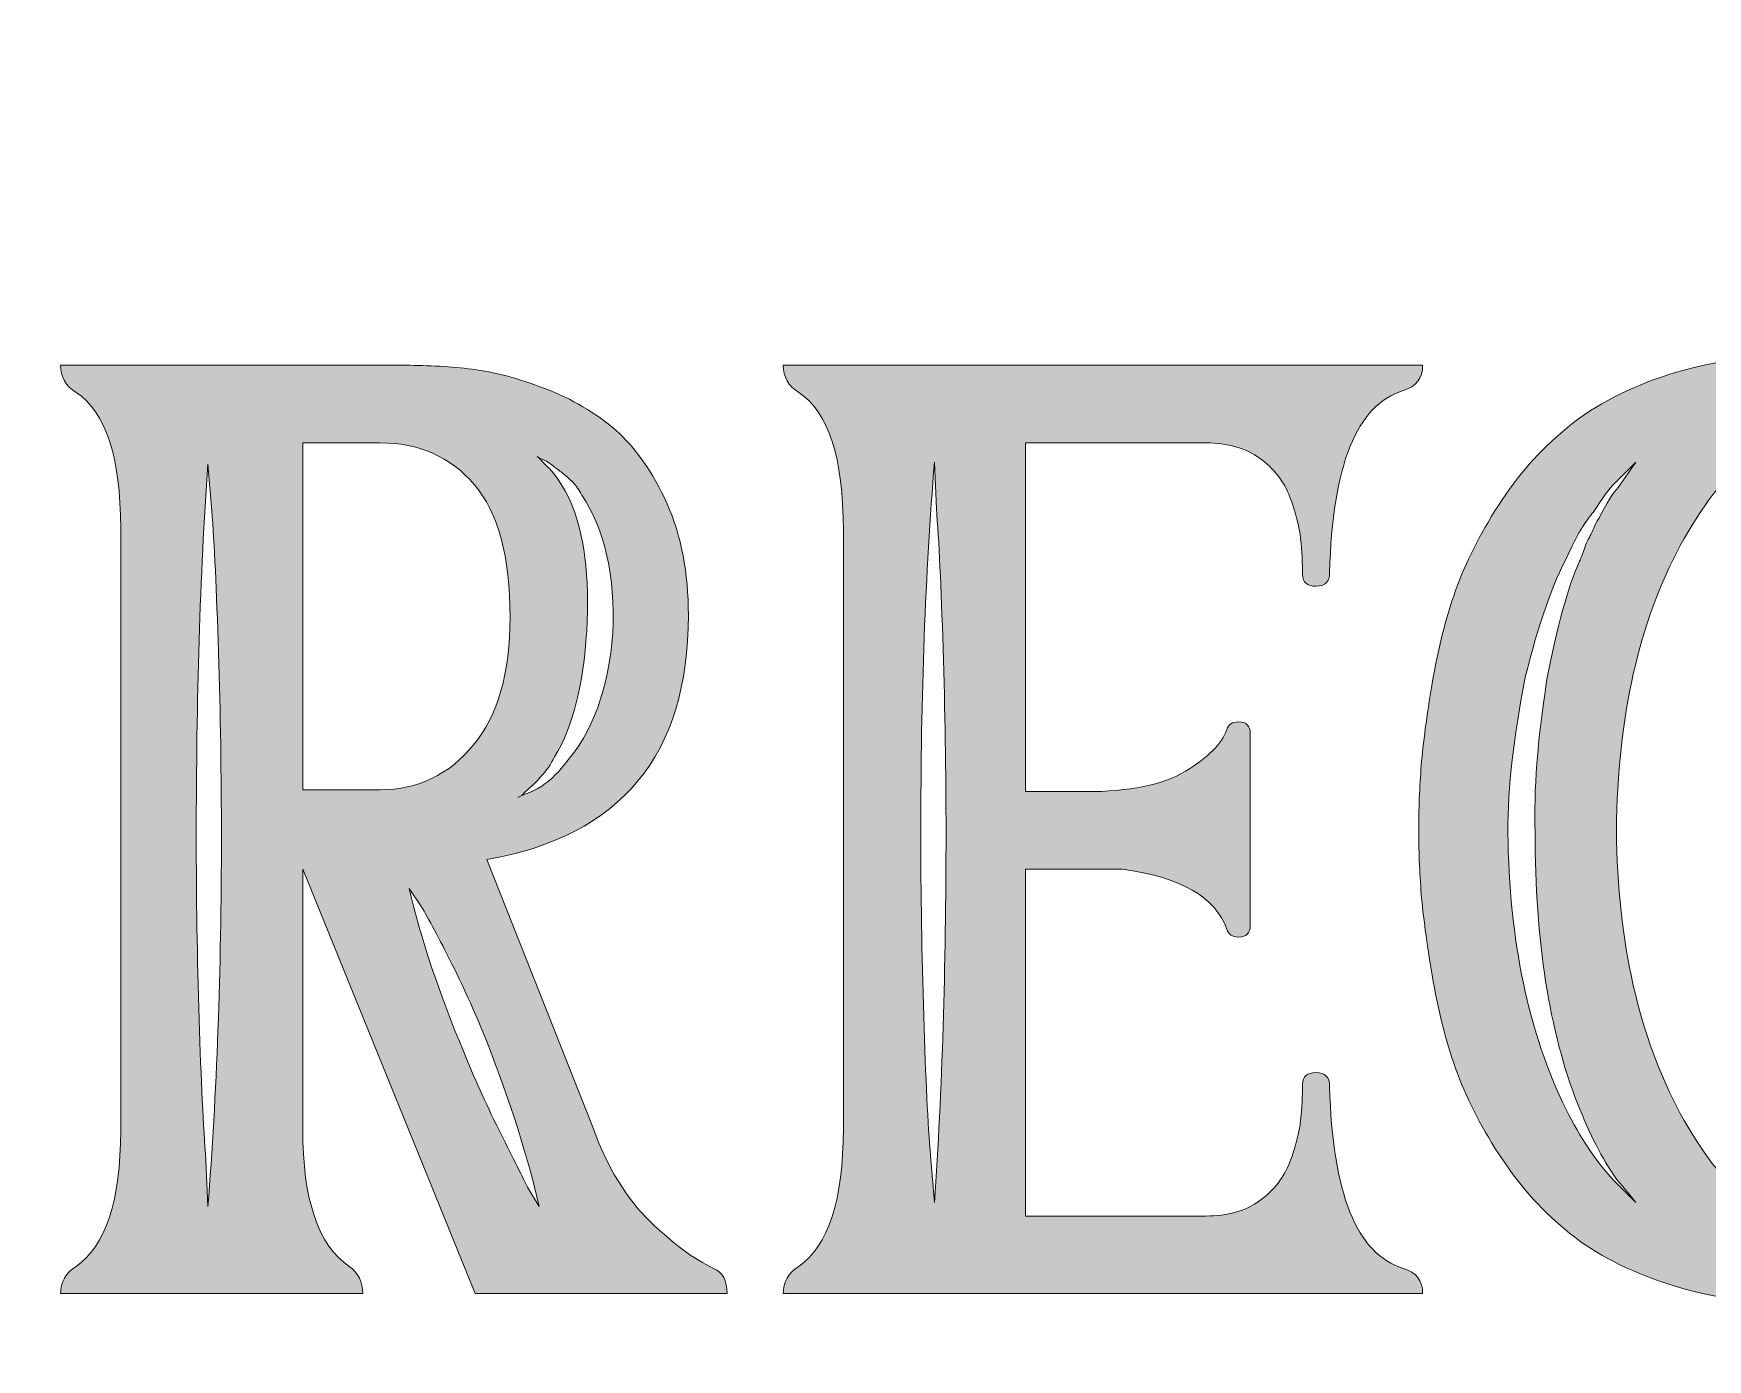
# Model space of a CAD drawing. Extents: x 68 to 882, y -1074 to 317.
# Drawn here: x 308.9 to 480.8, y -707.9 to -571.8 of the extents above; entities that cross this region are included whole.
import ezdxf

# ---------------------------------------------------------------- set-up
doc = ezdxf.new("R2010")
doc.units = 0
doc.header["$MEASUREMENT"] = 0
doc.layers.add('Layer 1', color=7, linetype='Continuous', lineweight=0)

# ---------------------------------------------------------------- blocks, each defined once
blk = doc.blocks.new('Block_7')
at = {"layer": 'Layer 1', "true_color": 0x000000, "transparency": 33554687}
h = blk.add_hatch(color=18, dxfattribs=at)
h.dxf.hatch_style = 2
edge = h.paths.add_edge_path()
edge.add_spline(control_points=[(471.63, -618.34), (471.63, -618.34), (473.42, -615.75), (473.42, -615.75), (472.89, -616.29), (472.16, -617.02), (471.23, -617.94), (470.7, -618.47), (469.97, -619.47), (469.04, -620.93), (468.91, -621.06), (468.68, -621.36), (468.35, -621.82), (468.01, -622.29), (467.78, -622.65), (467.65, -622.92), (467.52, -623.05), (467.12, -623.84), (466.46, -625.3), (464.87, -628.22), (463.41, -632.4), (462.08, -637.83), (460.89, -643.8), (460.29, -649.11), (460.29, -653.75), (460.42, -664.89), (462.41, -674.37), (466.26, -682.19), (467.72, -685.11), (469.37, -687.56), (471.23, -689.55), (471.23, -689.55), (473.42, -691.74), (473.42, -691.74), (473.02, -691.21), (472.36, -690.41), (471.43, -689.35), (469.97, -687.23), (468.65, -684.65), (467.45, -681.59), (464.53, -674.17), (463.08, -664.89), (463.08, -653.75), (462.94, -649.5), (463.34, -644.33), (464.27, -638.23), (465.33, -632.66), (466.46, -628.55), (467.65, -625.9), (467.78, -625.64), (467.95, -625.2), (468.15, -624.61), (468.35, -624.01), (468.51, -623.65), (468.65, -623.51), (468.78, -623.25), (468.94, -622.88), (469.14, -622.42), (469.34, -621.96), (469.51, -621.66), (469.64, -621.52), (470.44, -619.93), (471.1, -618.87), (471.63, -618.34)], knot_values=[0, 0, 0, 0, 1, 1, 1, 2, 2, 2, 3, 3, 3, 4, 4, 4, 5, 5, 5, 6, 6, 6, 7, 7, 7, 8, 8, 8, 9, 9, 9, 10, 10, 10, 11, 11, 11, 12, 12, 12, 13, 13, 13, 14, 14, 14, 15, 15, 15, 16, 16, 16, 17, 17, 17, 18, 18, 18, 19, 19, 19, 20, 20, 20, 21, 21, 21, 21], degree=3, periodic=0)
edge = h.paths.add_edge_path()
edge.add_spline(control_points=[(492.32, -612.57), (487.01, -612.57), (482.24, -616.48), (477.99, -624.31), (473.75, -632.13), (471.56, -641.88), (471.43, -653.55), (471.56, -665.08), (473.75, -674.77), (477.99, -682.59), (482.24, -690.41), (487.01, -694.32), (492.32, -694.32), (497.22, -694.32), (501.6, -691.74), (505.44, -686.57), (509.29, -681.39), (511.48, -676.82), (512.01, -672.84), (512.14, -672.18), (512.6, -671.85), (513.4, -671.85), (514.2, -671.85), (514.59, -672.24), (514.59, -673.04), (514.33, -675.3), (513.76, -677.81), (512.9, -680.6), (512.04, -683.38), (510.75, -686.5), (509.02, -689.95), (507.3, -693.4), (504.78, -696.28), (501.47, -698.6), (498.15, -700.92), (494.37, -702.08), (490.13, -702.08), (485.22, -702.08), (480.74, -701.42), (476.7, -700.09), (472.65, -698.77), (469.31, -697.04), (466.66, -694.92), (464, -692.8), (461.68, -690.25), (459.69, -687.26), (457.71, -684.28), (456.18, -681.36), (455.12, -678.51), (454.06, -675.66), (453.23, -672.51), (452.63, -669.06), (452.04, -665.62), (451.64, -662.77), (451.44, -660.51), (451.24, -658.26), (451.14, -655.93), (451.14, -653.55), (451.14, -653.55), (451.14, -653.35), (451.14, -653.35), (451.14, -650.96), (451.24, -648.64), (451.44, -646.39), (451.64, -644.13), (452.04, -641.28), (452.63, -637.83), (453.23, -634.39), (454.06, -631.24), (455.12, -628.39), (456.18, -625.54), (457.71, -622.62), (459.69, -619.63), (461.68, -616.65), (464, -614.1), (466.66, -611.98), (469.31, -609.86), (472.65, -608.13), (476.7, -606.8), (480.74, -605.48), (485.22, -604.81), (490.13, -604.81), (492.65, -604.81), (494.97, -605.15), (497.09, -605.81), (499.21, -606.47), (500.93, -607.27), (502.26, -608.2), (503.58, -609.13), (504.75, -610.05), (505.74, -610.98), (506.74, -611.91), (507.5, -612.71), (508.03, -613.37), (508.56, -614.03), (508.89, -614.36), (509.02, -614.36), (509.29, -614.36), (509.79, -613.47), (510.52, -611.68), (511.24, -609.89), (511.74, -608.26), (512.01, -606.8), (512.14, -606.14), (512.6, -605.81), (513.4, -605.81), (514.2, -605.81), (514.59, -606.14), (514.59, -606.8), (514.59, -606.8), (514.59, -633.86), (514.59, -633.86), (514.59, -634.65), (514.2, -635.05), (513.4, -635.05), (512.6, -635.05), (512.21, -634.78), (512.21, -634.25), (511.68, -630.14), (509.52, -625.5), (505.74, -620.33), (501.96, -615.16), (497.49, -612.57), (492.32, -612.57)], knot_values=[0, 0, 0, 0, 1, 1, 1, 2, 2, 2, 3, 3, 3, 4, 4, 4, 5, 5, 5, 6, 6, 6, 7, 7, 7, 8, 8, 8, 9, 9, 9, 10, 10, 10, 11, 11, 11, 12, 12, 12, 13, 13, 13, 14, 14, 14, 15, 15, 15, 16, 16, 16, 17, 17, 17, 18, 18, 18, 19, 19, 19, 20, 20, 20, 21, 21, 21, 22, 22, 22, 23, 23, 23, 24, 24, 24, 25, 25, 25, 26, 26, 26, 27, 27, 27, 28, 28, 28, 29, 29, 29, 30, 30, 30, 31, 31, 31, 32, 32, 32, 33, 33, 33, 34, 34, 34, 35, 35, 35, 36, 36, 36, 37, 37, 37, 38, 38, 38, 39, 39, 39, 40, 40, 40, 41, 41, 41, 41], degree=3, periodic=0)
h = blk.add_hatch(color=18, dxfattribs=at)
h.dxf.hatch_style = 2
edge = h.paths.add_edge_path()
edge.add_spline(control_points=[(359.85, -649.17), (359.58, -649.44), (359.32, -649.7), (359.05, -649.97), (359.05, -649.97), (358.65, -650.17), (358.65, -650.17), (358.92, -650.04), (359.22, -649.9), (359.55, -649.77), (359.88, -649.64), (360.25, -649.47), (360.64, -649.27), (361.04, -649.07), (361.5, -648.74), (362.04, -648.28), (362.56, -647.81), (363.03, -647.32), (363.43, -646.78), (366.34, -643.47), (368, -638.96), (368.4, -633.26), (368.66, -627.43), (367.61, -622.72), (365.22, -619.14), (364.95, -618.61), (364.65, -618.18), (364.32, -617.84), (363.99, -617.51), (363.66, -617.22), (363.33, -616.95), (363, -616.68), (362.7, -616.45), (362.43, -616.25), (362.17, -616.05), (361.94, -615.89), (361.74, -615.75), (361.54, -615.62), (361.34, -615.52), (361.14, -615.46), (360.94, -615.39), (360.77, -615.29), (360.64, -615.16), (360.91, -615.43), (361.3, -615.82), (361.84, -616.35), (362.63, -617.15), (363.36, -618.28), (364.02, -619.73), (365.48, -623.05), (366.04, -627.49), (365.72, -633.06), (365.38, -638.63), (364.29, -642.94), (362.43, -645.99), (362.04, -646.78), (361.57, -647.45), (361.04, -647.98), (360.51, -648.64), (360.11, -649.04), (359.85, -649.17)], knot_values=[0, 0, 0, 0, 1, 1, 1, 2, 2, 2, 3, 3, 3, 4, 4, 4, 5, 5, 5, 6, 6, 6, 7, 7, 7, 8, 8, 8, 9, 9, 9, 10, 10, 10, 11, 11, 11, 12, 12, 12, 13, 13, 13, 14, 14, 14, 15, 15, 15, 16, 16, 16, 17, 17, 17, 18, 18, 18, 19, 19, 19, 20, 20, 20, 20], degree=3, periodic=0)
edge = h.paths.add_edge_path()
edge.add_spline(control_points=[(360.84, -692.14), (359.65, -686.96), (357.86, -681.33), (355.47, -675.23), (354.41, -672.58), (353.21, -669.93), (351.89, -667.27), (350.56, -664.62), (349.5, -662.63), (348.71, -661.3), (348.71, -661.3), (347.51, -659.51), (347.51, -659.51), (348.71, -664.69), (350.56, -670.26), (353.08, -676.22), (354.14, -678.88), (355.34, -681.53), (356.66, -684.18), (357.99, -686.83), (358.98, -688.82), (359.65, -690.15), (359.65, -690.15), (360.84, -692.14), (360.84, -692.14)], knot_values=[0, 0, 0, 0, 1, 1, 1, 2, 2, 2, 3, 3, 3, 4, 4, 4, 5, 5, 5, 6, 6, 6, 7, 7, 7, 8, 8, 8, 8], degree=3, periodic=0)
edge = h.paths.add_edge_path()
edge.add_spline(control_points=[(336.57, -613.77), (336.57, -613.77), (336.57, -649.37), (336.57, -649.37), (336.57, -649.37), (344.53, -649.37), (344.53, -649.37), (348.38, -649.37), (351.56, -647.85), (354.08, -644.8), (356.6, -641.75), (357.86, -637.37), (357.86, -631.67), (357.86, -625.44), (356.63, -620.9), (354.18, -618.04), (351.72, -615.19), (348.51, -613.77), (344.53, -613.77), (344.53, -613.77), (336.57, -613.77), (336.57, -613.77)], knot_values=[0, 0, 0, 0, 1, 1, 1, 2, 2, 2, 3, 3, 3, 4, 4, 4, 5, 5, 5, 6, 6, 6, 7, 7, 7, 7], degree=3, periodic=0)
edge = h.paths.add_edge_path()
edge.add_spline(control_points=[(326.83, -692.14), (327.75, -680.73), (328.22, -668.07), (328.22, -654.14), (328.22, -647.91), (328.12, -641.61), (327.92, -635.25), (327.72, -628.88), (327.49, -624.04), (327.23, -620.73), (327.23, -620.73), (326.83, -615.95), (326.83, -615.95), (326.03, -627.36), (325.64, -640.09), (325.64, -654.14), (325.64, -660.38), (325.73, -666.64), (325.93, -672.94), (326.13, -679.24), (326.36, -684.05), (326.63, -687.36), (326.63, -687.36), (326.83, -692.14), (326.83, -692.14)], knot_values=[0, 0, 0, 0, 1, 1, 1, 2, 2, 2, 3, 3, 3, 4, 4, 4, 5, 5, 5, 6, 6, 6, 7, 7, 7, 8, 8, 8, 8], degree=3, periodic=0)
edge = h.paths.add_edge_path()
edge.add_spline(control_points=[(354.28, -701.09), (354.28, -701.09), (336.57, -657.53), (336.57, -657.53), (336.57, -657.53), (336.57, -684.18), (336.57, -684.18), (336.57, -691.47), (338.17, -696.18), (341.35, -698.3), (342.28, -698.97), (342.74, -699.89), (342.74, -701.09), (342.74, -701.09), (311.71, -701.09), (311.71, -701.09), (311.71, -699.89), (312.24, -698.97), (313.3, -698.3), (316.35, -696.18), (317.88, -691.54), (317.88, -684.38), (317.88, -684.38), (317.88, -622.52), (317.88, -622.52), (317.88, -615.23), (316.35, -610.58), (313.3, -608.59), (312.24, -607.93), (311.71, -607), (311.71, -605.81), (311.71, -605.81), (347.12, -605.81), (347.12, -605.81), (349.5, -605.81), (351.79, -605.94), (353.98, -606.21), (356.17, -606.47), (358.65, -607.14), (361.44, -608.2), (364.22, -609.26), (366.64, -610.68), (368.7, -612.47), (370.75, -614.26), (372.51, -616.78), (373.97, -620.03), (375.43, -623.28), (376.16, -627.09), (376.16, -631.47), (376.16, -645.79), (369.26, -654.14), (355.47, -656.53), (355.47, -656.53), (366.41, -684.18), (366.41, -684.18), (367.87, -688.16), (369.79, -691.31), (372.18, -693.63), (374.57, -695.95), (376.75, -697.57), (378.74, -698.5), (379.67, -698.9), (380.14, -699.76), (380.14, -701.09), (380.14, -701.09), (354.28, -701.09), (354.28, -701.09)], knot_values=[0, 0, 0, 0, 1, 1, 1, 2, 2, 2, 3, 3, 3, 4, 4, 4, 5, 5, 5, 6, 6, 6, 7, 7, 7, 8, 8, 8, 9, 9, 9, 10, 10, 10, 11, 11, 11, 12, 12, 12, 13, 13, 13, 14, 14, 14, 15, 15, 15, 16, 16, 16, 17, 17, 17, 18, 18, 18, 19, 19, 19, 20, 20, 20, 21, 21, 21, 22, 22, 22, 22], degree=3, periodic=0)
h = blk.add_hatch(color=18, dxfattribs=at)
h.dxf.hatch_style = 2
edge = h.paths.add_edge_path()
edge.add_spline(control_points=[(401.42, -691.74), (402.21, -680.33), (402.61, -667.67), (402.61, -653.75), (402.61, -647.52), (402.51, -641.21), (402.31, -634.85), (402.11, -628.48), (401.88, -623.71), (401.62, -620.53), (401.62, -620.53), (401.42, -615.75), (401.42, -615.75), (400.49, -627.03), (400.02, -639.69), (400.02, -653.75), (400.02, -659.98), (400.12, -666.28), (400.32, -672.64), (400.52, -679.01), (400.75, -683.78), (401.02, -686.96), (401.02, -686.96), (401.42, -691.74), (401.42, -691.74)], knot_values=[0, 0, 0, 0, 1, 1, 1, 2, 2, 2, 3, 3, 3, 4, 4, 4, 5, 5, 5, 6, 6, 6, 7, 7, 7, 8, 8, 8, 8], degree=3, periodic=0)
edge = h.paths.add_edge_path()
edge.add_spline(control_points=[(429.26, -613.77), (429.26, -613.77), (410.77, -613.77), (410.77, -613.77), (410.77, -613.77), (410.77, -649.57), (410.77, -649.57), (410.77, -649.57), (416.93, -649.57), (416.93, -649.57), (421.44, -649.57), (424.85, -648.87), (427.18, -647.48), (429.49, -646.09), (430.92, -644.66), (431.45, -643.2), (431.58, -642.68), (431.98, -642.41), (432.65, -642.41), (433.44, -642.41), (433.84, -642.81), (433.84, -643.6), (433.84, -643.6), (433.84, -663.29), (433.84, -663.29), (433.84, -664.09), (433.44, -664.49), (432.65, -664.49), (431.98, -664.49), (431.58, -664.22), (431.45, -663.69), (430.26, -660.38), (426.68, -658.32), (420.71, -657.53), (420.71, -657.53), (410.77, -657.53), (410.77, -657.53), (410.77, -657.53), (410.77, -693.13), (410.77, -693.13), (410.77, -693.13), (429.26, -693.13), (429.26, -693.13), (431.52, -693.13), (433.37, -692.6), (434.83, -691.54), (436.29, -690.48), (437.32, -689.15), (437.92, -687.56), (438.51, -685.97), (438.88, -684.55), (439.01, -683.28), (439.14, -682.03), (439.21, -680.8), (439.21, -679.6), (439.21, -678.81), (439.67, -678.41), (440.6, -678.41), (441.53, -678.41), (441.99, -678.88), (441.99, -679.8), (442.26, -690.81), (444.78, -697.04), (449.55, -698.5), (450.88, -698.9), (451.54, -699.76), (451.54, -701.09), (451.54, -701.09), (385.9, -701.09), (385.9, -701.09), (385.9, -699.89), (386.43, -698.97), (387.49, -698.3), (390.54, -696.18), (392.07, -691.47), (392.07, -684.18), (392.07, -684.18), (392.07, -622.72), (392.07, -622.72), (392.07, -615.29), (390.54, -610.58), (387.49, -608.59), (386.43, -607.93), (385.9, -607), (385.9, -605.81), (385.9, -605.81), (451.54, -605.81), (451.54, -605.81), (451.54, -607.14), (450.88, -608), (449.55, -608.4), (444.78, -609.86), (442.26, -616.09), (441.99, -627.09), (441.99, -628.02), (441.53, -628.48), (440.6, -628.48), (439.67, -628.48), (439.21, -628.09), (439.21, -627.29), (439.21, -626.1), (439.14, -624.87), (439.01, -623.61), (438.88, -622.35), (438.51, -620.93), (437.92, -619.33), (437.32, -617.74), (436.29, -616.42), (434.83, -615.36), (433.37, -614.3), (431.52, -613.77), (429.26, -613.77)], knot_values=[0, 0, 0, 0, 1, 1, 1, 2, 2, 2, 3, 3, 3, 4, 4, 4, 5, 5, 5, 6, 6, 6, 7, 7, 7, 8, 8, 8, 9, 9, 9, 10, 10, 10, 11, 11, 11, 12, 12, 12, 13, 13, 13, 14, 14, 14, 15, 15, 15, 16, 16, 16, 17, 17, 17, 18, 18, 18, 19, 19, 19, 20, 20, 20, 21, 21, 21, 22, 22, 22, 23, 23, 23, 24, 24, 24, 25, 25, 25, 26, 26, 26, 27, 27, 27, 28, 28, 28, 29, 29, 29, 30, 30, 30, 31, 31, 31, 32, 32, 32, 33, 33, 33, 34, 34, 34, 35, 35, 35, 36, 36, 36, 37, 37, 37, 37], degree=3, periodic=0)
at = {"layer": 'Layer 1'}
for points, knots in [([(492.32, -612.57), (487.01, -612.57), (482.24, -616.48), (477.99, -624.31), (473.75, -632.13), (471.56, -641.88), (471.43, -653.55), (471.56, -665.08), (473.75, -674.77), (477.99, -682.59), (482.24, -690.41), (487.01, -694.32), (492.32, -694.32), (497.22, -694.32), (501.6, -691.74), (505.44, -686.57), (509.29, -681.39), (511.48, -676.82), (512.01, -672.84), (512.14, -672.18), (512.6, -671.85), (513.4, -671.85), (514.2, -671.85), (514.59, -672.24), (514.59, -673.04), (514.33, -675.3), (513.76, -677.81), (512.9, -680.6), (512.04, -683.38), (510.75, -686.5), (509.02, -689.95), (507.3, -693.4), (504.78, -696.28), (501.47, -698.6), (498.15, -700.92), (494.37, -702.08), (490.13, -702.08), (485.22, -702.08), (480.74, -701.42), (476.7, -700.09), (472.65, -698.77), (469.31, -697.04), (466.66, -694.92), (464, -692.8), (461.68, -690.25), (459.69, -687.26), (457.71, -684.28), (456.18, -681.36), (455.12, -678.51), (454.06, -675.66), (453.23, -672.51), (452.63, -669.06), (452.04, -665.62), (451.64, -662.77), (451.44, -660.51), (451.24, -658.26), (451.14, -655.93), (451.14, -653.55), (451.14, -653.55), (451.14, -653.35), (451.14, -653.35), (451.14, -650.96), (451.24, -648.64), (451.44, -646.39), (451.64, -644.13), (452.04, -641.28), (452.63, -637.83), (453.23, -634.39), (454.06, -631.24), (455.12, -628.39), (456.18, -625.54), (457.71, -622.62), (459.69, -619.63), (461.68, -616.65), (464, -614.1), (466.66, -611.98), (469.31, -609.86), (472.65, -608.13), (476.7, -606.8), (480.74, -605.48), (485.22, -604.81), (490.13, -604.81), (492.65, -604.81), (494.97, -605.15), (497.09, -605.81), (499.21, -606.47), (500.93, -607.27), (502.26, -608.2), (503.58, -609.13), (504.75, -610.05), (505.74, -610.98), (506.74, -611.91), (507.5, -612.71), (508.03, -613.37), (508.56, -614.03), (508.89, -614.36), (509.02, -614.36), (509.29, -614.36), (509.79, -613.47), (510.52, -611.68), (511.24, -609.89), (511.74, -608.26), (512.01, -606.8), (512.14, -606.14), (512.6, -605.81), (513.4, -605.81), (514.2, -605.81), (514.59, -606.14), (514.59, -606.8), (514.59, -606.8), (514.59, -633.86), (514.59, -633.86), (514.59, -634.65), (514.2, -635.05), (513.4, -635.05), (512.6, -635.05), (512.21, -634.78), (512.21, -634.25), (511.68, -630.14), (509.52, -625.5), (505.74, -620.33), (501.96, -615.16), (497.49, -612.57), (492.32, -612.57)], [0, 0, 0, 0, 1, 1, 1, 2, 2, 2, 3, 3, 3, 4, 4, 4, 5, 5, 5, 6, 6, 6, 7, 7, 7, 8, 8, 8, 9, 9, 9, 10, 10, 10, 11, 11, 11, 12, 12, 12, 13, 13, 13, 14, 14, 14, 15, 15, 15, 16, 16, 16, 17, 17, 17, 18, 18, 18, 19, 19, 19, 20, 20, 20, 21, 21, 21, 22, 22, 22, 23, 23, 23, 24, 24, 24, 25, 25, 25, 26, 26, 26, 27, 27, 27, 28, 28, 28, 29, 29, 29, 30, 30, 30, 31, 31, 31, 32, 32, 32, 33, 33, 33, 34, 34, 34, 35, 35, 35, 36, 36, 36, 37, 37, 37, 38, 38, 38, 39, 39, 39, 40, 40, 40, 41, 41, 41, 41]), ([(354.28, -701.09), (354.28, -701.09), (336.57, -657.53), (336.57, -657.53), (336.57, -657.53), (336.57, -684.18), (336.57, -684.18), (336.57, -691.47), (338.17, -696.18), (341.35, -698.3), (342.28, -698.97), (342.74, -699.89), (342.74, -701.09), (342.74, -701.09), (311.71, -701.09), (311.71, -701.09), (311.71, -699.89), (312.24, -698.97), (313.3, -698.3), (316.35, -696.18), (317.88, -691.54), (317.88, -684.38), (317.88, -684.38), (317.88, -622.52), (317.88, -622.52), (317.88, -615.23), (316.35, -610.58), (313.3, -608.59), (312.24, -607.93), (311.71, -607), (311.71, -605.81), (311.71, -605.81), (347.12, -605.81), (347.12, -605.81), (349.5, -605.81), (351.79, -605.94), (353.98, -606.21), (356.17, -606.47), (358.65, -607.14), (361.44, -608.2), (364.22, -609.26), (366.64, -610.68), (368.7, -612.47), (370.75, -614.26), (372.51, -616.78), (373.97, -620.03), (375.43, -623.28), (376.16, -627.09), (376.16, -631.47), (376.16, -645.79), (369.26, -654.14), (355.47, -656.53), (355.47, -656.53), (366.41, -684.18), (366.41, -684.18), (367.87, -688.16), (369.79, -691.31), (372.18, -693.63), (374.57, -695.95), (376.75, -697.57), (378.74, -698.5), (379.67, -698.9), (380.14, -699.76), (380.14, -701.09), (380.14, -701.09), (354.28, -701.09), (354.28, -701.09)], [0, 0, 0, 0, 1, 1, 1, 2, 2, 2, 3, 3, 3, 4, 4, 4, 5, 5, 5, 6, 6, 6, 7, 7, 7, 8, 8, 8, 9, 9, 9, 10, 10, 10, 11, 11, 11, 12, 12, 12, 13, 13, 13, 14, 14, 14, 15, 15, 15, 16, 16, 16, 17, 17, 17, 18, 18, 18, 19, 19, 19, 20, 20, 20, 21, 21, 21, 22, 22, 22, 22]), ([(429.26, -613.77), (429.26, -613.77), (410.77, -613.77), (410.77, -613.77), (410.77, -613.77), (410.77, -649.57), (410.77, -649.57), (410.77, -649.57), (416.93, -649.57), (416.93, -649.57), (421.44, -649.57), (424.85, -648.87), (427.18, -647.48), (429.49, -646.09), (430.92, -644.66), (431.45, -643.2), (431.58, -642.68), (431.98, -642.41), (432.65, -642.41), (433.44, -642.41), (433.84, -642.81), (433.84, -643.6), (433.84, -643.6), (433.84, -663.29), (433.84, -663.29), (433.84, -664.09), (433.44, -664.49), (432.65, -664.49), (431.98, -664.49), (431.58, -664.22), (431.45, -663.69), (430.26, -660.38), (426.68, -658.32), (420.71, -657.53), (420.71, -657.53), (410.77, -657.53), (410.77, -657.53), (410.77, -657.53), (410.77, -693.13), (410.77, -693.13), (410.77, -693.13), (429.26, -693.13), (429.26, -693.13), (431.52, -693.13), (433.37, -692.6), (434.83, -691.54), (436.29, -690.48), (437.32, -689.15), (437.92, -687.56), (438.51, -685.97), (438.88, -684.55), (439.01, -683.28), (439.14, -682.03), (439.21, -680.8), (439.21, -679.6), (439.21, -678.81), (439.67, -678.41), (440.6, -678.41), (441.53, -678.41), (441.99, -678.88), (441.99, -679.8), (442.26, -690.81), (444.78, -697.04), (449.55, -698.5), (450.88, -698.9), (451.54, -699.76), (451.54, -701.09), (451.54, -701.09), (385.9, -701.09), (385.9, -701.09), (385.9, -699.89), (386.43, -698.97), (387.49, -698.3), (390.54, -696.18), (392.07, -691.47), (392.07, -684.18), (392.07, -684.18), (392.07, -622.72), (392.07, -622.72), (392.07, -615.29), (390.54, -610.58), (387.49, -608.59), (386.43, -607.93), (385.9, -607), (385.9, -605.81), (385.9, -605.81), (451.54, -605.81), (451.54, -605.81), (451.54, -607.14), (450.88, -608), (449.55, -608.4), (444.78, -609.86), (442.26, -616.09), (441.99, -627.09), (441.99, -628.02), (441.53, -628.48), (440.6, -628.48), (439.67, -628.48), (439.21, -628.09), (439.21, -627.29), (439.21, -626.1), (439.14, -624.87), (439.01, -623.61), (438.88, -622.35), (438.51, -620.93), (437.92, -619.33), (437.32, -617.74), (436.29, -616.42), (434.83, -615.36), (433.37, -614.3), (431.52, -613.77), (429.26, -613.77)], [0, 0, 0, 0, 1, 1, 1, 2, 2, 2, 3, 3, 3, 4, 4, 4, 5, 5, 5, 6, 6, 6, 7, 7, 7, 8, 8, 8, 9, 9, 9, 10, 10, 10, 11, 11, 11, 12, 12, 12, 13, 13, 13, 14, 14, 14, 15, 15, 15, 16, 16, 16, 17, 17, 17, 18, 18, 18, 19, 19, 19, 20, 20, 20, 21, 21, 21, 22, 22, 22, 23, 23, 23, 24, 24, 24, 25, 25, 25, 26, 26, 26, 27, 27, 27, 28, 28, 28, 29, 29, 29, 30, 30, 30, 31, 31, 31, 32, 32, 32, 33, 33, 33, 34, 34, 34, 35, 35, 35, 36, 36, 36, 37, 37, 37, 37]), ([(336.57, -613.77), (336.57, -613.77), (336.57, -649.37), (336.57, -649.37), (336.57, -649.37), (344.53, -649.37), (344.53, -649.37), (348.38, -649.37), (351.56, -647.85), (354.08, -644.8), (356.6, -641.75), (357.86, -637.37), (357.86, -631.67), (357.86, -625.44), (356.63, -620.9), (354.18, -618.04), (351.72, -615.19), (348.51, -613.77), (344.53, -613.77), (344.53, -613.77), (336.57, -613.77), (336.57, -613.77)], [0, 0, 0, 0, 1, 1, 1, 2, 2, 2, 3, 3, 3, 4, 4, 4, 5, 5, 5, 6, 6, 6, 7, 7, 7, 7]), ([(359.85, -649.17), (359.58, -649.44), (359.32, -649.7), (359.05, -649.97), (359.05, -649.97), (358.65, -650.17), (358.65, -650.17), (358.92, -650.04), (359.22, -649.9), (359.55, -649.77), (359.88, -649.64), (360.25, -649.47), (360.64, -649.27), (361.04, -649.07), (361.5, -648.74), (362.04, -648.28), (362.56, -647.81), (363.03, -647.32), (363.43, -646.78), (366.34, -643.47), (368, -638.96), (368.4, -633.26), (368.66, -627.43), (367.61, -622.72), (365.22, -619.14), (364.95, -618.61), (364.65, -618.18), (364.32, -617.84), (363.99, -617.51), (363.66, -617.22), (363.33, -616.95), (363, -616.68), (362.7, -616.45), (362.43, -616.25), (362.17, -616.05), (361.94, -615.89), (361.74, -615.75), (361.54, -615.62), (361.34, -615.52), (361.14, -615.46), (360.94, -615.39), (360.77, -615.29), (360.64, -615.16), (360.91, -615.43), (361.3, -615.82), (361.84, -616.35), (362.63, -617.15), (363.36, -618.28), (364.02, -619.73), (365.48, -623.05), (366.04, -627.49), (365.72, -633.06), (365.38, -638.63), (364.29, -642.94), (362.43, -645.99), (362.04, -646.78), (361.57, -647.45), (361.04, -647.98), (360.51, -648.64), (360.11, -649.04), (359.85, -649.17)], [0, 0, 0, 0, 1, 1, 1, 2, 2, 2, 3, 3, 3, 4, 4, 4, 5, 5, 5, 6, 6, 6, 7, 7, 7, 8, 8, 8, 9, 9, 9, 10, 10, 10, 11, 11, 11, 12, 12, 12, 13, 13, 13, 14, 14, 14, 15, 15, 15, 16, 16, 16, 17, 17, 17, 18, 18, 18, 19, 19, 19, 20, 20, 20, 20]), ([(326.83, -692.14), (327.75, -680.73), (328.22, -668.07), (328.22, -654.14), (328.22, -647.91), (328.12, -641.61), (327.92, -635.25), (327.72, -628.88), (327.49, -624.04), (327.23, -620.73), (327.23, -620.73), (326.83, -615.95), (326.83, -615.95), (326.03, -627.36), (325.64, -640.09), (325.64, -654.14), (325.64, -660.38), (325.73, -666.64), (325.93, -672.94), (326.13, -679.24), (326.36, -684.05), (326.63, -687.36), (326.63, -687.36), (326.83, -692.14), (326.83, -692.14)], [0, 0, 0, 0, 1, 1, 1, 2, 2, 2, 3, 3, 3, 4, 4, 4, 5, 5, 5, 6, 6, 6, 7, 7, 7, 8, 8, 8, 8]), ([(401.42, -691.74), (402.21, -680.33), (402.61, -667.67), (402.61, -653.75), (402.61, -647.52), (402.51, -641.21), (402.31, -634.85), (402.11, -628.48), (401.88, -623.71), (401.62, -620.53), (401.62, -620.53), (401.42, -615.75), (401.42, -615.75), (400.49, -627.03), (400.02, -639.69), (400.02, -653.75), (400.02, -659.98), (400.12, -666.28), (400.32, -672.64), (400.52, -679.01), (400.75, -683.78), (401.02, -686.96), (401.02, -686.96), (401.42, -691.74), (401.42, -691.74)], [0, 0, 0, 0, 1, 1, 1, 2, 2, 2, 3, 3, 3, 4, 4, 4, 5, 5, 5, 6, 6, 6, 7, 7, 7, 8, 8, 8, 8]), ([(471.63, -618.34), (471.63, -618.34), (473.42, -615.75), (473.42, -615.75), (472.89, -616.29), (472.16, -617.02), (471.23, -617.94), (470.7, -618.47), (469.97, -619.47), (469.04, -620.93), (468.91, -621.06), (468.68, -621.36), (468.35, -621.82), (468.01, -622.29), (467.78, -622.65), (467.65, -622.92), (467.52, -623.05), (467.12, -623.84), (466.46, -625.3), (464.87, -628.22), (463.41, -632.4), (462.08, -637.83), (460.89, -643.8), (460.29, -649.11), (460.29, -653.75), (460.42, -664.89), (462.41, -674.37), (466.26, -682.19), (467.72, -685.11), (469.37, -687.56), (471.23, -689.55), (471.23, -689.55), (473.42, -691.74), (473.42, -691.74), (473.02, -691.21), (472.36, -690.41), (471.43, -689.35), (469.97, -687.23), (468.65, -684.65), (467.45, -681.59), (464.53, -674.17), (463.08, -664.89), (463.08, -653.75), (462.94, -649.5), (463.34, -644.33), (464.27, -638.23), (465.33, -632.66), (466.46, -628.55), (467.65, -625.9), (467.78, -625.64), (467.95, -625.2), (468.15, -624.61), (468.35, -624.01), (468.51, -623.65), (468.65, -623.51), (468.78, -623.25), (468.94, -622.88), (469.14, -622.42), (469.34, -621.96), (469.51, -621.66), (469.64, -621.52), (470.44, -619.93), (471.1, -618.87), (471.63, -618.34)], [0, 0, 0, 0, 1, 1, 1, 2, 2, 2, 3, 3, 3, 4, 4, 4, 5, 5, 5, 6, 6, 6, 7, 7, 7, 8, 8, 8, 9, 9, 9, 10, 10, 10, 11, 11, 11, 12, 12, 12, 13, 13, 13, 14, 14, 14, 15, 15, 15, 16, 16, 16, 17, 17, 17, 18, 18, 18, 19, 19, 19, 20, 20, 20, 21, 21, 21, 21]), ([(360.84, -692.14), (359.65, -686.96), (357.86, -681.33), (355.47, -675.23), (354.41, -672.58), (353.21, -669.93), (351.89, -667.27), (350.56, -664.62), (349.5, -662.63), (348.71, -661.3), (348.71, -661.3), (347.51, -659.51), (347.51, -659.51), (348.71, -664.69), (350.56, -670.26), (353.08, -676.22), (354.14, -678.88), (355.34, -681.53), (356.66, -684.18), (357.99, -686.83), (358.98, -688.82), (359.65, -690.15), (359.65, -690.15), (360.84, -692.14), (360.84, -692.14)], [0, 0, 0, 0, 1, 1, 1, 2, 2, 2, 3, 3, 3, 4, 4, 4, 5, 5, 5, 6, 6, 6, 7, 7, 7, 8, 8, 8, 8])]:
    blk.add_open_spline(points, degree=3, knots=knots, dxfattribs=at)
blk = doc.blocks.new('Block_0')
at = {"layer": 'Layer 1', "color": 1, "lineweight": 35, "true_color": 0xff0000}
blk.add_open_spline([(675.92, 317.38), (675.92, 317.38), (269.82, 317.38), (269.82, 317.38), (269.82, 317.38), (68.48, 31.58), (68.48, 31.58), (68.48, 31.58), (68.48, -1074.32), (68.48, -1074.32), (68.48, -1074.32), (881.67, -1074.32), (881.67, -1074.32), (881.67, -1074.32), (881.67, 31.33), (881.67, 31.33), (881.67, 31.33), (675.92, 317.38), (675.92, 317.38)], degree=3, knots=[0, 0, 0, 0, 1, 1, 1, 2, 2, 2, 3, 3, 3, 4, 4, 4, 5, 5, 5, 6, 6, 6, 6], dxfattribs=at)
at = {"layer": 'Layer 1'}
blk.add_blockref('Block_7', (0, 0), dxfattribs=at)

msp = doc.modelspace()

# ---------------------------------------------------------------- block references
at = {"layer": 'Layer 1'}
msp.add_blockref('Block_0', (0, 0), dxfattribs=at)

doc.saveas('drawing.dxf')
